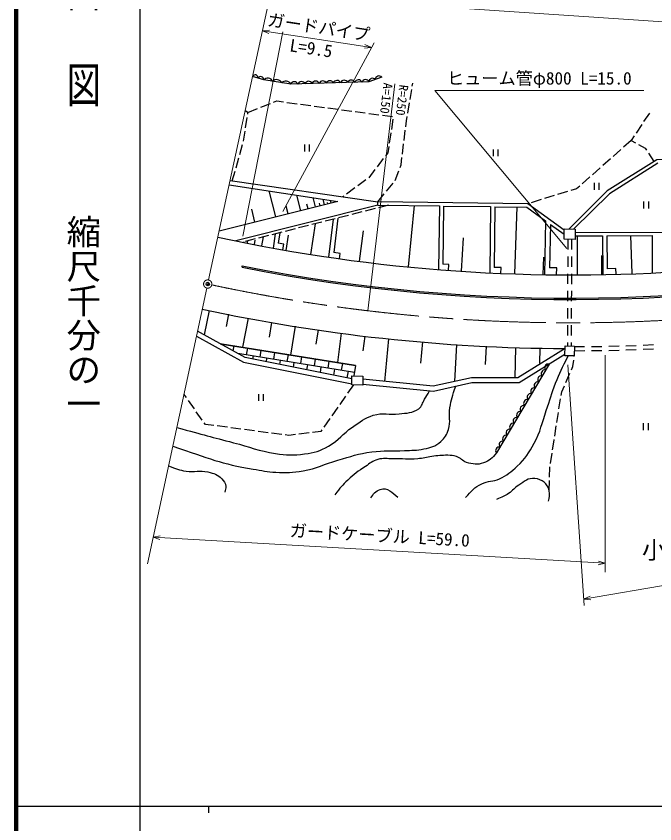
# Model space of a CAD drawing. Units: millimetres, scale not verified. Extents: x 40000 to 680000, y 20000 to 380000.
# Drawn here: x 40000 to 132914, y 202409 to 319877 of the extents above; entities that cross this region are included whole.
import ezdxf
from ezdxf.enums import TextEntityAlignment as Align

# ---------------------------------------------------------------- set-up
doc = ezdxf.new("R2010")
doc.units = ezdxf.units.MM
doc.header["$LTSCALE"] = 1000
doc.header["$PDMODE"] = 32
doc.header["$PDSIZE"] = 500
doc.linetypes.add('CHAIN', pattern=[18.5, 12, -1.5, 3.5, -1.5])
for name, color, linetype, lineweight in [('M-BGD', 7, 'Continuous', 25), ('M-BMK', 2, 'CHAIN', 13), ('M-STR-STRD', 7, 'Continuous', 13), ('M-TTL', 2, 'Continuous', 140), ('M-TTL-BAND', 7, 'Continuous', 25)]:
    doc.layers.add(name, color=color, linetype=linetype, lineweight=lineweight)
doc.layers.add('M-OTRS', color=6, linetype='Continuous')
doc.layers.add('M-STR-HTXT', color=7, linetype='Continuous')
doc.styles.add('@ＭＳ ゴシック', font='')
doc.styles.add('ＭＳ ゴシック', font='')
doc.styles.get('@ＭＳ ゴシック').set_extended_font_data('@MS Gothic')
doc.styles.get('ＭＳ ゴシック').set_extended_font_data('MS Gothic')

msp = doc.modelspace()

# ---------------------------------------------------------------- linework, layer by layer
at = {"layer": 'M-BGD'}
for p, q in [((97630, 309715), (97698, 310117)), ((97295, 307744), (97546, 309222)), ((75585, 306622), (76979, 307174)), ((77444, 307357), (77907, 307540)), ((77907, 307540), (78901, 307406)), ((79396, 307340), (80883, 307139)), ((81378, 307073), (82865, 306872)), ((83360, 306806), (84847, 306605)), ((96961, 305772), (97212, 307251)), ((73725, 305887), (73300, 306089)), ((73686, 305632), (73725, 305887)), ((73725, 305887), (75120, 306438)), ((85343, 306539), (86829, 306339)), ((87325, 306272), (88811, 306072)), ((89307, 306005), (90793, 305805)), ((91289, 305738), (92775, 305538)), ((93271, 305471), (94758, 305271)), ((132117, 305787), (131285, 304539)), ((73387, 303654), (73611, 305137)), ((94819, 304880), (94585, 303399)), ((96668, 303794), (96774, 304671)), ((96774, 304671), (96877, 305279)), ((73092, 301705), (73312, 303160)), ((96427, 301808), (96608, 303298)), ((131007, 304123), (130175, 302875)), ((94508, 302905), (94275, 301423)), ((129898, 302459), (129460, 301801)), ((72536, 299754), (72947, 301197)), ((73085, 301677), (73092, 301705)), ((81948, 301215), (81948, 300215)), ((82698, 300215), (82698, 301215)), ((94197, 300929), (94051, 300003)), ((96186, 299823), (96367, 301312)), ((129460, 301801), (128338, 300805)), ((129460, 301801), (130082, 301460)), ((130521, 301220), (131526, 300670)), ((94051, 300003), (93711, 299555)), ((109373, 300496), (109373, 299496)), ((110123, 299496), (110123, 300496)), ((127964, 300473), (126843, 299477)), ((131526, 300670), (131719, 300373)), ((131990, 299953), (132787, 298723)), ((71987, 297831), (72398, 299274)), ((93408, 299157), (92501, 297963)), ((95996, 298252), (96126, 299327)), ((126469, 299145), (125348, 298149)), ((133350, 298487), (126313, 294055)), ((71438, 295908), (71849, 297350)), ((92198, 297565), (91290, 296370)), ((95131, 295994), (95668, 297395)), ((95847, 297862), (95996, 298252)), ((124974, 297817), (123852, 296821)), ((90891, 296071), (89682, 295183)), ((123478, 296489), (122357, 295493)), ((70978, 295326), (86799, 292944)), ((71113, 295954), (92605, 292895)), ((89279, 294887), (88070, 293999)), ((93872, 294442), (94823, 295603)), ((121983, 295161), (121538, 294765)), ((124085, 295618), (124085, 294618)), ((124835, 294618), (124835, 295618)), ((77768, 290667), (76814, 294448)), ((81391, 291580), (80820, 293845)), ((87667, 293704), (87546, 293615)), ((92605, 292895), (93555, 294056)), ((118280, 293775), (117650, 293584)), ((120194, 294357), (118759, 293921)), ((121538, 294765), (120672, 294502)), ((126313, 294055), (121127, 288924)), ((86799, 292944), (69524, 288587)), ((82476, 291854), (82305, 292532)), ((83560, 292128), (83218, 293483)), ((84210, 292291), (84107, 292697)), ((84859, 292455), (84655, 293267)), ((85344, 292578), (85293, 292781)), ((85829, 292700), (85727, 293106)), ((92598, 292395), (92605, 292895)), ((114452, 292600), (92605, 292895)), ((114457, 292601), (114452, 292600)), ((119725, 288764), (114452, 292600)), ((116368, 293189), (114934, 292748)), ((117650, 293584), (116846, 293337)), ((131281, 292900), (131281, 291900)), ((132031, 291900), (132031, 292900)), ((92598, 292395), (71947, 287183)), ((74743, 289904), (74266, 291794)), ((79580, 291123), (79294, 292256)), ((90298, 291395), (88843, 291028)), ((92237, 291884), (90782, 291517)), ((92598, 292395), (101584, 292274)), ((94176, 292374), (92722, 292007)), ((97056, 283417), (97966, 292323)), ((101584, 292274), (101458, 283011)), ((102175, 292266), (102061, 283808)), ((102175, 292266), (109016, 292173)), ((109016, 292173), (108886, 282535)), ((109657, 292165), (109538, 283343)), ((112557, 282416), (112872, 292121)), ((86419, 290416), (84965, 290049)), ((86120, 290341), (85462, 284815)), ((86792, 290510), (86195, 285499)), ((88358, 290906), (86904, 290539)), ((82541, 289437), (81086, 289070)), ((82851, 285235), (83568, 289697)), ((84480, 289927), (83026, 289560)), ((117016, 290116), (116861, 282276)), ((117735, 289593), (117610, 283260)), ((117735, 289593), (119716, 288152)), ((76723, 287969), (75269, 287602)), ((78662, 288459), (77208, 288092)), ((77681, 288211), (77392, 286135)), ((78346, 288379), (78135, 286866)), ((80602, 288948), (79147, 288581)), ((79282, 285808), (79640, 288039)), ((89941, 284231), (90520, 288670)), ((121334, 288428), (138707, 288494)), ((121336, 287928), (125308, 287943)), ((121672, 282282), (121665, 287929)), ((125308, 287943), (125330, 282287)), ((125948, 287946), (132501, 287971)), ((125948, 287946), (125966, 283119)), ((129621, 282430), (129437, 287959)), ((132501, 287971), (132522, 282527)), ((73124, 286949), (73156, 287121)), ((74784, 287480), (73330, 287113)), ((73616, 286857), (73680, 287201)), ((74671, 286659), (74794, 287318)), ((75726, 286461), (75973, 287780)), ((78928, 286728), (78135, 286866)), ((78781, 285888), (78928, 286728)), ((104798, 282785), (105094, 287631)), ((120249, 287425), (120243, 285925)), ((120801, 287416), (120794, 285917)), ((87146, 285366), (86195, 285499)), ((87037, 284590), (87146, 285366)), ((116663, 282282), (116747, 284849)), ((120239, 284925), (120233, 283425)), ((120790, 284917), (120784, 283417)), ((125198, 282286), (125194, 285053)), ((72862, 283349), (72901, 283545)), ((102938, 283743), (102061, 283808)), ((102876, 282903), (102938, 283743)), ((110565, 283300), (109538, 283343)), ((110530, 282460), (110565, 283300)), ((118635, 283251), (117610, 283260)), ((118626, 282254), (118635, 283251)), ((127245, 283153), (125966, 283119)), ((127267, 282330), (127245, 283153)), ((120228, 282425), (120222, 280925)), ((120780, 282417), (120773, 280917)), ((120218, 279925), (120212, 278425)), ((120769, 279917), (120763, 278417)), ((120207, 277425), (120201, 275925)), ((120759, 277417), (120752, 275917)), ((68064, 277076), (67370, 273528)), ((70902, 276522), (70555, 274748)), ((73741, 275967), (72910, 271715)), ((77144, 275314), (76806, 273174)), ((120197, 274925), (120191, 273425)), ((120748, 274917), (120742, 273417)), ((73304, 270216), (66393, 274074)), ((80567, 274773), (79906, 270586)), ((83917, 274244), (83586, 272151)), ((87275, 273782), (86746, 269483)), ((90715, 273358), (90450, 271209)), ((94154, 272940), (93604, 266757)), ((69686, 272235), (89343, 269064)), ((89343, 269064), (69686, 272235)), ((71660, 271917), (71544, 271198)), ((73635, 271598), (73476, 270611)), ((99101, 272500), (98826, 269408)), ((104051, 272116), (103762, 266740)), ((108352, 271885), (108207, 269197)), ((112653, 271683), (112568, 267291)), ((119856, 271543), (112958, 267291)), ((116166, 271614), (116124, 269419)), ((119680, 271546), (119677, 271433)), ((120187, 272425), (120184, 271911)), ((120738, 272417), (120736, 271902)), ((121203, 271813), (122703, 271829)), ((123703, 271840), (125203, 271856)), ((126203, 271873), (127702, 271917)), ((128702, 271946), (130201, 271990)), ((128703, 271346), (130202, 271390)), ((131200, 272031), (132699, 272102)), ((131201, 271431), (132700, 271502)), ((89197, 268074), (72238, 270811)), ((72488, 270770), (72474, 270679)), ((88844, 267117), (73304, 270216)), ((74463, 270452), (74390, 269999)), ((75609, 271280), (75450, 270292)), ((77584, 270961), (77425, 269974)), ((79558, 270643), (79399, 269655)), ((81533, 270324), (81373, 269337)), ((121170, 270359), (121184, 270465)), ((121204, 271213), (122704, 271230)), ((123704, 271240), (125204, 271257)), ((126204, 271273), (127703, 271317)), ((76437, 270133), (76353, 269608)), ((78412, 269815), (78315, 269216)), ((80386, 269496), (80278, 268825)), ((82361, 269177), (82241, 268434)), ((83507, 270005), (83348, 269018)), ((85482, 269687), (85322, 268700)), ((87456, 269368), (87297, 268381)), ((89343, 269064), (89120, 267550)), ((117516, 269278), (109871, 256349)), ((120987, 268918), (121107, 269863)), ((84335, 268859), (84203, 268042)), ((86310, 268540), (86166, 267651)), ((88284, 268222), (88129, 267260)), ((119957, 266588), (120563, 267960)), ((120765, 268417), (120987, 268918)), ((88844, 267118), (88807, 267124)), ((100686, 266051), (90439, 267073)), ((106224, 267291), (100686, 266051)), ((112958, 267291), (106224, 267291)), ((89078, 266266), (88217, 265038)), ((119362, 265242), (119755, 266130)), ((64768, 264396), (64413, 264897)), ((75235, 264923), (75235, 263923)), ((75985, 263923), (75985, 264923)), ((87930, 264628), (87070, 263400)), ((119279, 264720), (119362, 265242)), ((65922, 262763), (65056, 263987)), ((118966, 262744), (119201, 264226)), ((67077, 261130), (66211, 262354)), ((86783, 262991), (85922, 261762)), ((118653, 260769), (118888, 262250)), ((85635, 261353), (84774, 260124)), ((67522, 260501), (67365, 260721)), ((68741, 260340), (67522, 260501)), ((70724, 260079), (69236, 260275)), ((72706, 259818), (71219, 260014)), ((74689, 259557), (73202, 259753)), ((84487, 259715), (84319, 259475)), ((118340, 258794), (118575, 260275)), ((131238, 260664), (131238, 259664)), ((131988, 259664), (131988, 260664)), ((76672, 259296), (75185, 259492)), ((78655, 259035), (77168, 259231)), ((79644, 258905), (79151, 258970)), ((80639, 259026), (79644, 258905)), ((82625, 259268), (81136, 259086)), ((84319, 259475), (83121, 259329)), ((118035, 256817), (118250, 258230)), ((118250, 258230), (118261, 258300)), ((117734, 254840), (117960, 256323)), ((117602, 252847), (117652, 254297)), ((117652, 254297), (117659, 254345)), ((117533, 250848), (117585, 252347))]:
    msp.add_line(p, q, dxfattribs=at)
for points in [[(167236, 314543), (166186, 311864), (160459, 304079), (154732, 300810), (148916, 299442), (133199, 298983), (126000, 294449), (120427, 288934)], [(93176, 310993), (91328, 310312), (79949, 309972), (76010, 310604), (74385, 311119)], [(109657, 292165), (114286, 292102), (117016, 290116)], [(66239, 273358), (73060, 269551), (88824, 266407)], [(90419, 266371), (100728, 265343), (106301, 266591), (113157, 266591), (119842, 270712)]]:
    msp.add_lwpolyline(points, dxfattribs=at)
for points in [[(119728, 288945), (121341, 288920), (121318, 287409), (119705, 287433)], [(119862, 271917), (121208, 271894), (121184, 270465), (119838, 270487)], [(88856, 267557), (90451, 267513), (90415, 266229), (88820, 266273)]]:
    msp.add_lwpolyline(points, close=True, dxfattribs=at)
for centre, radius, start, end in [((74766, 310910), 434, 353.6119, 151.18889), ((75578, 310652), 434, 353.6119, 151.18889), ((76594, 310048), 806, 25.35608, 136.40819), ((77907, 309837), 806, 25.35608, 136.40819), ((79220, 309626), 806, 25.35608, 136.40819), ((80472, 309780), 558, 23.56534, 159.86159), ((81507, 309811), 558, 23.56534, 159.86159), ((82541, 309841), 558, 23.56534, 159.86159), ((83576, 309872), 558, 23.56534, 159.86159), ((84610, 309903), 558, 23.56534, 159.86159), ((85645, 309934), 558, 23.56534, 159.86159), ((86679, 309965), 558, 23.56534, 159.86159), ((87713, 309996), 558, 23.56534, 159.86159), ((88748, 310027), 558, 23.56534, 159.86159), ((89782, 310058), 558, 23.56534, 159.86159), ((90817, 310089), 558, 23.56534, 159.86159), ((91849, 310321), 521, 39.40498, 181.04474), ((92773, 310662), 521, 39.40498, 181.04474), ((120787, 526200), 243956, 257.82558, 274.25492), ((120787, 526200), 247535, 258.83657, 282.9803), ((120787, 526200), 247335, 258.83657, 282.9803), ((120787, 526200), 254659, 257.82558, 269.79054), ((117418, 268754), 533, 79.49254, 219.31623), ((116909, 267892), 533, 79.49254, 219.31623), ((115889, 266168), 533, 79.49254, 219.31623), ((116399, 267030), 533, 79.49254, 219.31623), ((115380, 265306), 533, 79.49254, 219.31623), ((114870, 264444), 533, 79.49254, 219.31623), ((113851, 262720), 533, 79.49254, 219.31623), ((114360, 263582), 533, 79.49254, 219.31623), ((113341, 261858), 533, 79.49254, 219.31623), ((112831, 260996), 533, 79.49254, 219.31623), ((111812, 259272), 533, 79.49254, 219.31623), ((112322, 260134), 533, 79.49254, 219.31623), ((111302, 258411), 533, 79.49254, 219.31623), ((110793, 257549), 533, 79.49254, 219.31623), ((110283, 256687), 533, 79.49254, 219.31623)]:
    msp.add_arc(centre, radius, start, end, dxfattribs=at)
for points, knots in [([(105372, 249860), (106260, 250856), (106645, 251333), (107728, 251874), (108666, 252343), (109363, 252152), (110313, 252596), (111432, 253119), (111998, 253573), (112897, 254420), (114078, 255535), (114591, 256338), (115367, 257765), (116311, 259501), (116454, 260651), (117115, 262515), (117665, 264068), (117873, 264975), (118483, 266505), (119116, 268093), (119388, 268631), (120313, 270479)], [0, 0, 0, 0, 1, 1, 1, 2, 2, 2, 3, 3, 3, 4, 4, 4, 5, 5, 5, 6, 6, 6, 7, 7, 7, 7]), ([(62778, 257318), (68168, 255528), (69788, 254765), (74476, 254002), (75763, 253793), (76479, 253584), (77782, 253546), (79327, 253501), (80211, 253477), (81735, 253736), (83771, 254082), (84799, 254739), (86789, 255294), (88703, 255828), (89757, 256262), (91729, 256510), (93572, 256742), (94626, 256591), (96480, 256700), (97594, 256766), (98238, 256694), (99330, 256928), (100344, 257146), (100992, 257298), (101762, 257993), (102377, 258547), (102657, 258988), (102902, 259779), (103263, 260943), (102901, 261690), (103092, 262895), (103292, 264160), (103460, 264637), (103941, 266063)], [0, 0, 0, 0, 1, 1, 1, 2, 2, 2, 3, 3, 3, 4, 4, 4, 5, 5, 5, 6, 6, 6, 7, 7, 7, 8, 8, 8, 9, 9, 9, 10, 10, 10, 11, 11, 11, 11]), ([(63365, 260037), (67377, 258958), (68394, 258680), (71626, 257841), (73999, 257224), (75282, 256651), (77706, 256282), (79350, 256033), (80316, 255975), (81963, 256206), (83385, 256407), (84211, 256636), (85459, 257346), (86964, 258203), (87489, 259141), (88917, 260121), (90041, 260891), (90662, 261407), (91957, 261831), (93356, 262288), (94263, 261813), (95719, 262021), (96860, 262183), (97619, 262130), (98570, 262781), (99086, 263135), (99082, 263613), (99406, 264149), (99700, 264636), (99792, 264791), (100154, 265400)], [0, 0, 0, 0, 1, 1, 1, 2, 2, 2, 3, 3, 3, 4, 4, 4, 5, 5, 5, 6, 6, 6, 7, 7, 7, 8, 8, 8, 9, 9, 9, 10, 10, 10, 10]), ([(109871, 256349), (109249, 255620), (108870, 255192), (107990, 254895), (107071, 254586), (106436, 254695), (105510, 254981), (104881, 255175), (104681, 255626), (104056, 255836), (103577, 255997), (103279, 255998), (102774, 256007), (101870, 256022), (101361, 255956), (100465, 255836), (99660, 255728), (99222, 255572), (98413, 255494), (97017, 255359), (96224, 255524), (94822, 255494), (93953, 255475), (93434, 255646), (92599, 255408), (91822, 255187), (91474, 254832), (90803, 254382), (89755, 253679), (89151, 253287), (88238, 252416), (87433, 251648), (87158, 251312), (86357, 250278)], [0, 0, 0, 0, 1, 1, 1, 2, 2, 2, 3, 3, 3, 4, 4, 4, 5, 5, 5, 6, 6, 6, 7, 7, 7, 8, 8, 8, 9, 9, 9, 10, 10, 10, 11, 11, 11, 11]), ([(62162, 254462), (63281, 254025), (63688, 253887), (64709, 253698), (65936, 253472), (66698, 253913), (67902, 253584), (68747, 253353), (69333, 253250), (69916, 252596), (70238, 252234), (70459, 251978), (70486, 251494), (70504, 251163), (70461, 250979), (70334, 250658)], [0, 0, 0, 0, 1, 1, 1, 2, 2, 2, 3, 3, 3, 4, 4, 4, 5, 5, 5, 5]), ([(117457, 249328), (117634, 249881), (117665, 250268), (117533, 250848), (117295, 251895), (116509, 252507), (115443, 252634), (114471, 252750), (113967, 252183), (113125, 251684), (112480, 251303), (112270, 250877), (111643, 250468), (111003, 250051), (110718, 249935), (109894, 249594)], [0, 0, 0, 0, 1, 1, 1, 2, 2, 2, 3, 3, 3, 4, 4, 4, 5, 5, 5, 5]), ([(91615, 249822), (91936, 250379), (92284, 250796), (92945, 251038), (93981, 251417), (94773, 250565), (95529, 249898)], [0, 0, 0, 0, 1, 1, 1, 2, 2, 2, 2])]:
    msp.add_open_spline(points, degree=3, knots=knots, dxfattribs=at)
at = {"layer": 'M-BMK'}
msp.add_circle((67870, 280918), 600, dxfattribs=at)
msp.add_arc((120787, 526200), 250925, 257.96258, 291.12861, dxfattribs=at)
at = {"layer": 'M-OTRS'}
msp.add_point((67870, 280918), dxfattribs=at)
at = {"layer": 'M-STR-STRD'}
for p, q in [((67996, 281505), (77503, 325572)), ((79806, 322721), (143228, 318434)), ((72974, 287903), (78800, 317590)), ((75814, 317741), (76842, 317851)), ((75814, 317741), (91691, 315325)), ((75814, 317741), (76763, 317330)), ((78788, 291461), (92065, 316019)), ((91691, 315325), (90662, 315216)), ((91691, 315325), (90741, 315736)), ((91139, 277033), (95068, 310050)), ((120094, 286081), (100917, 309077)), ((100917, 309077), (131289, 309077)), ((67743, 280332), (59092, 240230)), ((125679, 270584), (125679, 239009)), ((120259, 269170), (122615, 234178)), ((122555, 235069), (226307, 253144)), ((59924, 244087), (60937, 244292)), ((59924, 244087), (125679, 240305)), ((59924, 244087), (60907, 243767)), ((125679, 240305), (124665, 240100)), ((125679, 240305), (124695, 240625)), ((122555, 235069), (123495, 235500)), ((122555, 235069), (123586, 234982))]:
    msp.add_line(p, q, dxfattribs=at)
at = {"layer": 'M-TTL'}
msp.add_line((40000, 380000), (40000, 20000), dxfattribs=at)
at = {"layer": 'M-TTL-BAND'}
for p, q in [((58000, 370000), (58000, 20000)), ((40000, 205000), (579000, 205000)), ((68000, 205000), (68000, 204000))]:
    msp.add_line(p, q, dxfattribs=at)

# ---------------------------------------------------------------- texts
at = {"layer": 'M-STR-HTXT', "insert": (131045, 243522), "char_height": 2566, "attachment_point": 1, "style": 'ＭＳ ゴシック'}
msp.add_mtext('\\T1.57;小磯', dxfattribs=at)
at = {"layer": 'M-STR-STRD', "style": 'ＭＳ ゴシック'}
for s, rotation, p in [('ガードパイプ', 351.35, (83797, 316830)), ('L=9.5', 351.35, (82693, 313763)), ('ガードケーブル L=59.0', 356.708, (92807, 242897))]:
    msp.add_text(s, height=1833, rotation=rotation, dxfattribs=at).set_placement(p, align=Align.BOTTOM_CENTER)
msp.add_text('ヒューム管φ800 L=15.0', height=1833, dxfattribs=at).set_placement((116103, 309377), align=Align.BOTTOM_CENTER)
msp.add_text('A=150', height=1320, rotation=263.214, dxfattribs=at).set_placement((94770, 310086), align=Align.TOP_LEFT)
msp.add_text('R=250', height=1320, rotation=263.214, dxfattribs=at).set_placement((95366, 310015), align=Align.BOTTOM_LEFT)
at = {"layer": 'M-TTL-BAND', "style": '@ＭＳ ゴシック', "width": 1.4}
msp.add_text('平  面  図', height=3666, rotation=270, dxfattribs=at).set_placement((49777, 306475), align=Align.MIDDLE_RIGHT)
at = {"layer": 'M-TTL-BAND', "style": '@ＭＳ ゴシック'}
msp.add_text('縮尺千分の一', height=3666, rotation=270, dxfattribs=at).set_placement((49777, 261030), align=Align.MIDDLE_RIGHT)

doc.saveas('drawing.dxf')
